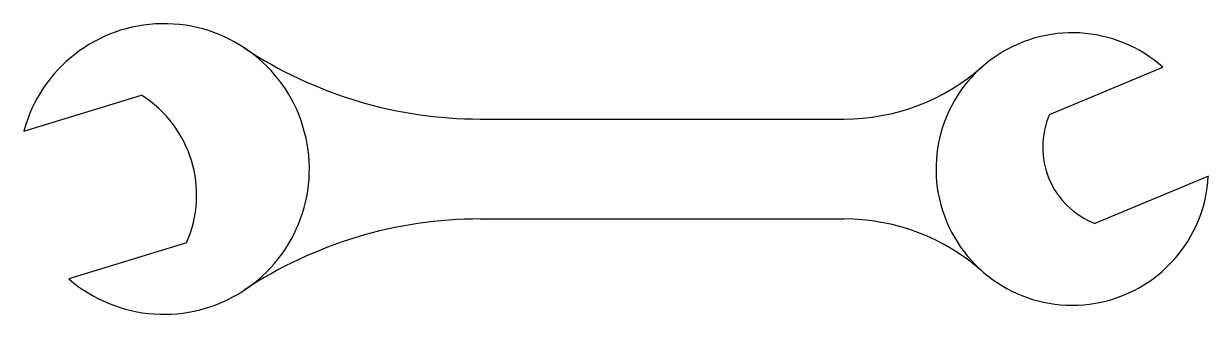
# Model space of a CAD drawing. Header units: inches. Extents: x 1 to 131, y -5 to 27.
import ezdxf

# ---------------------------------------------------------------- set-up
doc = ezdxf.new("R2010")
doc.units = ezdxf.units.IN
doc.header["$MEASUREMENT"] = 0

msp = doc.modelspace()

# ---------------------------------------------------------------- linework, layer by layer
for p, q in [((113.79, 17.49), (126.27, 22.69)), ((0.85, 15.66), (13.81, 19.62)), ((51.12, 16.99), (91.16, 16.99)), ((131.28, 10.7), (118.8, 5.49)), ((51.12, 5.99), (91.16, 5.99)), ((18.78, 3.36), (5.82, -0.6))]:
    msp.add_line(p, q)
for centre, radius, start, end in [((16.3, 11.49), 16, 229.09, 164.91), ((116.3, 11.49), 15, 48.324, 356.9654), ((51.12, 63.99), 47, 236.4427, 270), ((91.16, 39.99), 23, 270, 311.4096), ((6.89, 8.61), 13, 336.1678, 57.8322), ((122.04, 13.89), 9, 156.4064, 248.883), ((51.12, -41.01), 47, 90, 123.5573), ((91.16, -17.01), 23, 48.5904, 90)]:
    msp.add_arc(centre, radius, start, end)

doc.saveas('drawing.dxf')
